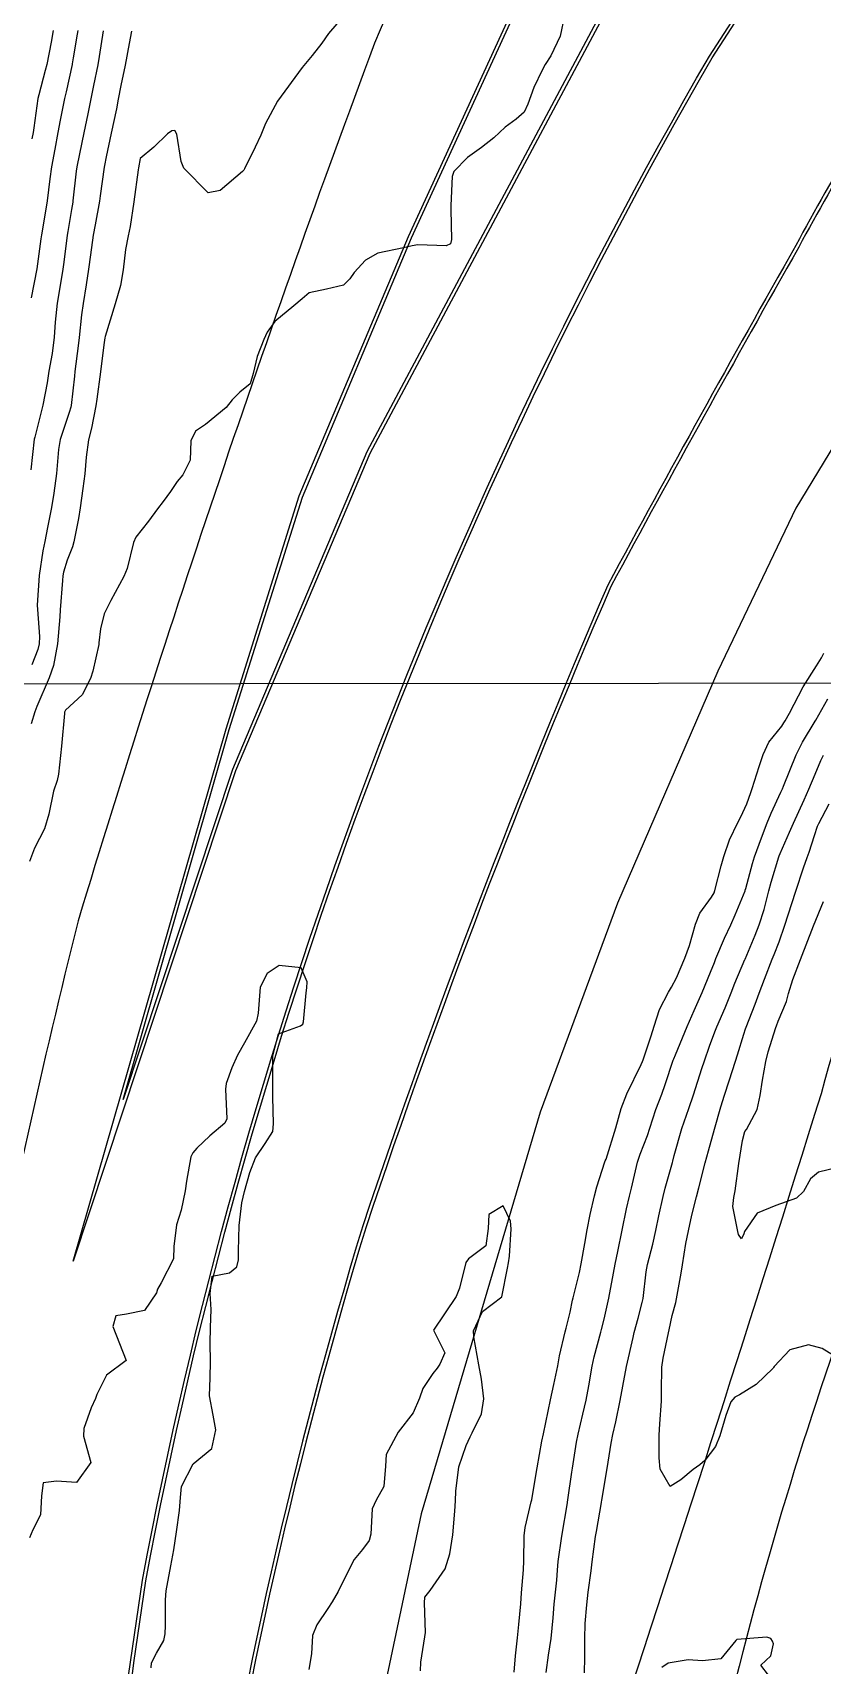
# Model space of a CAD drawing. Header units: metres. Extents: x 292545 to 299085, y 7450245 to 7463078.
# Drawn here: x 295638.5 to 295684.8, y 7459008.1 to 7459103.9 of the extents above; entities that cross this region are included whole.
import ezdxf

# ---------------------------------------------------------------- set-up
doc = ezdxf.new("R2010")
doc.units = ezdxf.units.M
doc.linetypes.add('CONTINUO', pattern=[0])
for name, color, linetype in [('Area Verde e Lazer', 94, 'Continuous'), ('Curvas de Nivel 1m', 11, 'Continuous'), ('Curvas de Nivel 5m', 15, 'Continuous'), ('TEXTO', 45, 'Continuous'), ('Vias Primárias', 230, 'Continuous')]:
    doc.layers.add(name, color=color, linetype=linetype)

msp = doc.modelspace()

# ---------------------------------------------------------------- linework, layer by layer
at = {"layer": 'Area Verde e Lazer', "elevation": 667.247}
msp.add_lwpolyline([(295768.301, 7459249.95, -0.357826), (295768.122, 7459246.211), (295757.218, 7459230.553), (295721.697, 7459179.276), (295709.043, 7459161.299), (295678.373, 7459117.308), (295658.092, 7459079.289), (295650.215, 7459060.645), (295643.817, 7459041.296), (295650.034, 7459062.991), (295654.324, 7459076.637), (295660.719, 7459091.849), (295697.441, 7459171.831), (295705.298, 7459185.682), (295718.222, 7459207.821, 0.12587), (295726.398, 7459236.47, 0.151991), (295720.141, 7459258.721, 0.173646), (295703.02, 7459275.858, 9.727857)], format="xyb", dxfattribs=at)
at = {"layer": 'Area Verde e Lazer'}
msp.add_lwpolyline([(295641.793, 7458910.885, -0.042121), (295640.042, 7458961.504, -0.024441), (295645.135, 7459013.05, -0.085164), (295678.356, 7459102.409), (295697.589, 7459132.131), (295717.572, 7459158.337, -0.01965), (295731.792, 7459174.041), (295741.73, 7459188.817, -0.208892), (295748, 7459189.905, -0.051783), (295749.599, 7459188.617, -0.005243), (295733.715, 7459165.627, 0.014527), (295709.377, 7459130.812, 0.012561), (295690.78, 7459103.304, 0.039951), (295683.255, 7459091.392, 0.005627), (295672.227, 7459071.476, 0.021212), (295657.864, 7459033.882, 0.036696), (295648.618, 7458992.948, 0.012102), (295646.339, 7458969.669, 0.027418), (295645.726, 7458936.571, 0.035555), (295650.16, 7458895.421, 0.04752)], format="xyb", dxfattribs=at)
at = {"layer": 'Curvas de Nivel 1m', "flags": 128}
for points, elevation in [([(295669.688, 7459104.902), (295669.438, 7459103.672), (295668.891, 7459102.521), (295668.559, 7459102.011), (295668.372, 7459101.685), (295667.896, 7459100.661), (295667.543, 7459099.693), (295667.328, 7459099.223), (295666.85, 7459098.807), (295666.22, 7459098.331), (295665.546, 7459097.719), (295664.827, 7459097.152), (295664.003, 7459096.556), (295663.206, 7459095.746), (295663.104, 7459095.452), (295663.034, 7459093.747), (295663.026, 7459093.502), (295663.058, 7459091.747), (295663.004, 7459091.504), (295662.759, 7459091.382), (295661.099, 7459091.427), (295660.759, 7459091.383), (295660.241, 7459091.261), (295658.754, 7459090.951), (295658.017, 7459090.541), (295657.359, 7459089.814), (295657.112, 7459089.442), (295656.732, 7459089.073), (295655.727, 7459088.831), (295654.725, 7459088.614), (295654.304, 7459088.262), (295653.824, 7459087.853), (295652.704, 7459086.939), (295652.266, 7459086.306), (295652.069, 7459085.876), (295651.672, 7459084.891), (295651.439, 7459083.882), (295651.262, 7459083.286), (295650.657, 7459082.8), (295650.204, 7459082.342), (295649.856, 7459081.902), (295648.633, 7459080.887), (295648.059, 7459080.496), (295647.786, 7459079.928), (295647.734, 7459078.806), (295647.305, 7459077.933), (295646.979, 7459077.555), (295646.588, 7459076.96), (295646.153, 7459076.371), (295645.824, 7459075.947), (295645.294, 7459075.225), (295644.556, 7459074.278), (295644.42, 7459073.962), (295644.05, 7459072.448), (295643.855, 7459071.97), (295643.097, 7459070.569), (295642.791, 7459069.987), (295642.699, 7459069.79), (295642.492, 7459068.908), (295642.392, 7459068.083), (295642.383, 7459067.991), (295642.027, 7459066.426), (295641.897, 7459065.996), (295641.408, 7459065.035), (295640.434, 7459064.131), (295640.377, 7459064.011), (295640.367, 7459063.946), (295640.19, 7459062.013), (295640.03, 7459060.374), (295639.943, 7459060.017), (295639.734, 7459059.377), (295639.446, 7459058.024), (295639.204, 7459057.173), (295638.605, 7459056.036), (295638.325, 7459055.26)], 664), ([(295639.704, 7459104.022), (295639.586, 7459103.333), (295639.329, 7459102.026), (295639.243, 7459101.663), (295638.865, 7459100.244), (295638.819, 7459100.031), (295638.576, 7459098.294), (295638.533, 7459098.035), (295638.454, 7459097.661)], 669), ([(295642.636, 7459103.993), (295642.401, 7459102.481), (295642.319, 7459101.996), (295642.081, 7459100.788), (295641.917, 7459099.999), (295641.735, 7459099.115), (295641.512, 7459098.003), (295641.393, 7459097.438), (295641.096, 7459096.007), (295641.055, 7459095.763), (295640.871, 7459094.009), (295640.859, 7459093.942), (295640.785, 7459093.514), (295640.559, 7459092.219), (295640.53, 7459092.012), (295640.336, 7459090.425), (295640.278, 7459090.015), (295640.051, 7459088.689), (295639.942, 7459088.018), (295639.822, 7459086.898), (295639.761, 7459086.019), (295639.644, 7459085.06), (295639.462, 7459084.022), (295639.355, 7459083.331), (295639.112, 7459082.025), (295638.624, 7459080.153), (295638.6, 7459080.04), (295638.407, 7459078.24)], 667), ([(295641.145, 7459104.008), (295641.109, 7459103.799), (295640.887, 7459102.402), (295640.832, 7459102.062), (295640.823, 7459102.011), (295640.464, 7459100.417), (295640.374, 7459100.015), (295640.112, 7459098.749), (295639.984, 7459098.018), (295639.798, 7459097.045), (295639.615, 7459096.022), (295639.519, 7459095.31), (295639.366, 7459094.024), (295639.287, 7459093.523), (295639.026, 7459092.027), (295638.991, 7459091.797), (295638.743, 7459090.03), (295638.416, 7459088.336)], 668), ([(295644.304, 7459103.969), (295644.165, 7459103.24), (295643.924, 7459101.974), (295643.685, 7459100.792), (295643.528, 7459099.98), (295643.419, 7459099.417), (295643.111, 7459097.986), (295642.819, 7459096.594), (295642.721, 7459096.084), (295642.705, 7459095.991), (295642.472, 7459094.317), (295642.42, 7459093.994), (295642.165, 7459092.603), (295642.062, 7459091.997), (295641.899, 7459090.851), (295641.781, 7459090), (295641.636, 7459089.095), (295641.463, 7459088.003), (295641.378, 7459087.331), (295641.236, 7459086.005), (295641.177, 7459085.516), (295640.988, 7459084.007), (295640.951, 7459083.725), (295640.769, 7459082.009), (295640.747, 7459081.904), (295640.639, 7459081.608), (295640.125, 7459080.017), (295640.017, 7459079.419), (295639.904, 7459078.02), (295639.749, 7459076.859), (295639.604, 7459076.025), (295639.384, 7459074.851), (295639.22, 7459074.03), (295639.098, 7459073.478), (295638.891, 7459072.034), (295638.773, 7459070.303), (295638.781, 7459070.036), (295638.902, 7459068.448), (295638.887, 7459068.034), (295638.815, 7459067.698), (295638.464, 7459066.798)], 666), ([(295666.731, 7459007.7), (295666.821, 7459008.656), (295666.934, 7459009.699), (295667.018, 7459010.481), (295667.121, 7459011.697), (295667.171, 7459012.344), (295667.287, 7459013.695), (295667.315, 7459014.221), (295667.334, 7459015.695), (295667.388, 7459016.174), (295667.744, 7459017.691), (295667.77, 7459017.805), (295667.891, 7459018.526), (295668.088, 7459019.687), (295668.368, 7459021.242), (295668.454, 7459021.682), (295668.598, 7459022.338), (295668.879, 7459023.676), (295669.065, 7459024.57), (295669.29, 7459025.667), (295669.407, 7459026.247), (295669.738, 7459027.663), (295669.793, 7459027.874), (295670.014, 7459028.811), (295670.162, 7459029.518), (295670.197, 7459029.658), (295670.566, 7459031.134), (295670.673, 7459031.654), (295670.878, 7459032.839), (295671.016, 7459033.651), (295671.191, 7459034.54), (295671.443, 7459035.647), (295671.577, 7459036.169), (295672.06, 7459037.641), (295672.077, 7459037.687), (295672.124, 7459037.796), (295672.704, 7459039.632), (295673.018, 7459040.769), (295673.338, 7459041.623), (295674.19, 7459043.341), (295674.273, 7459043.529), (295674.299, 7459043.609), (295674.779, 7459045.032), (295674.948, 7459045.603), (295675.26, 7459046.567), (295675.79, 7459047.595), (295675.962, 7459047.876), (295676.251, 7459048.432), (295676.745, 7459049.583), (295677.016, 7459050.325), (295677.372, 7459051.574), (295677.63, 7459052.232), (295678.307, 7459053.157), (295678.46, 7459053.41), (295678.511, 7459053.558), (295678.872, 7459055.01), (295679.024, 7459055.553), (295679.373, 7459056.524), (295679.858, 7459057.545), (295680.026, 7459057.884), (295680.374, 7459058.633), (295680.622, 7459059.296), (295680.694, 7459059.537), (295681.103, 7459060.826), (295681.343, 7459061.531), (295681.678, 7459062.263), (295682.428, 7459063.2), (295682.554, 7459063.395), (295682.628, 7459063.517), (295682.878, 7459063.954), (295683.692, 7459065.501), (295684.465, 7459066.73), (295684.754, 7459067.204), (295684.89, 7459067.486)], 664), ([(295670.855, 7459007.649), (295670.879, 7459008.546), (295670.886, 7459009.649), (295670.904, 7459010.547), (295670.998, 7459011.648), (295671.084, 7459012.384), (295671.249, 7459013.646), (295671.316, 7459014.17), (295671.517, 7459015.643), (295671.562, 7459015.947), (295671.861, 7459017.64), (295671.866, 7459017.658), (295671.884, 7459017.79), (295672.183, 7459019.636), (295672.434, 7459021.124), (295672.528, 7459021.631), (295672.692, 7459022.381), (295672.964, 7459023.625), (295673.119, 7459024.47), (295673.33, 7459025.62), (295673.711, 7459027.325), (295673.785, 7459027.613), (295674.011, 7459028.452), (295674.252, 7459029.376), (295674.294, 7459029.607), (295674.473, 7459031.179), (295674.553, 7459031.605), (295674.864, 7459032.803), (295675.043, 7459033.6), (295675.22, 7459034.46), (295675.476, 7459035.596), (295675.6, 7459036.095), (295676.025, 7459037.591), (295676.043, 7459037.672), (295676.127, 7459037.996), (295676.572, 7459039.584), (295676.976, 7459040.762), (295677.245, 7459041.574), (295677.735, 7459043.113), (295677.891, 7459043.565), (295678.201, 7459044.412), (295678.511, 7459045.256), (295678.626, 7459045.556), (295679.105, 7459046.676), (295679.463, 7459047.548), (295679.685, 7459048.11), (295680.263, 7459049.502), (295680.275, 7459049.527), (295680.878, 7459050.933), (295681.111, 7459051.532), (295681.392, 7459052.433), (295681.672, 7459053.526), (295681.806, 7459054.038), (295682.251, 7459055.521), (295682.27, 7459055.584), (295682.336, 7459055.726), (295682.892, 7459056.974), (295683.117, 7459057.509), (295683.744, 7459058.867), (295684.026, 7459059.495), (295684.392, 7459060.388), (295684.712, 7459061.175), (295684.87, 7459061.485)], 666), ([(295685.98, 7459025.96), (295684.795, 7459026.684), (295683.994, 7459026.889), (295682.897, 7459026.604), (295681.984, 7459025.623), (295681.945, 7459025.559), (295681.917, 7459025.521), (295680.926, 7459024.573), (295679.959, 7459023.967), (295679.683, 7459023.818), (295679.441, 7459023.548), (295679.151, 7459022.758), (295678.793, 7459021.557), (295678.55, 7459020.935), (295677.911, 7459020.103), (295677.632, 7459019.848), (295677.24, 7459019.577), (295676.513, 7459018.967), (295675.893, 7459018.592), (295675.299, 7459019.596), (295675.246, 7459020.263), (295675.246, 7459021.597), (295675.279, 7459022.257), (295675.37, 7459023.596), (295675.386, 7459024.171), (295675.406, 7459025.596), (295675.468, 7459026.115), (295675.789, 7459027.592), (295675.824, 7459027.772), (295676.013, 7459028.609), (295676.222, 7459029.387), (295676.265, 7459029.588), (295676.539, 7459031.092), (295676.609, 7459031.584), (295676.809, 7459032.839), (295676.96, 7459033.581), (295677.164, 7459034.497), (295677.425, 7459035.577), (295677.559, 7459036.117), (295677.934, 7459037.572), (295678.13, 7459038.279), (295678.487, 7459039.557), (295678.85, 7459040.865), (295679.071, 7459041.551), (295679.351, 7459042.379), (295679.713, 7459043.545), (295679.83, 7459043.91), (295680.209, 7459045.134), (295680.305, 7459045.446), (295680.337, 7459045.539), (295680.874, 7459046.893), (295681.113, 7459047.531), (295681.421, 7459048.359), (295681.875, 7459049.524), (295681.983, 7459049.806), (295682.273, 7459050.544), (295682.617, 7459051.515), (295683.026, 7459052.785), (295683.264, 7459053.506), (295683.707, 7459054.88), (295683.926, 7459055.496), (295684.033, 7459055.799), (295684.352, 7459056.79), (295684.528, 7459057.321), (295684.603, 7459057.488), (295685.219, 7459058.633)], 667), ([(295686.122, 7459037.39), (295684.575, 7459037.027), (295684.11, 7459036.635), (295683.709, 7459035.886), (295683.297, 7459035.502), (295682.088, 7459035.063), (295680.987, 7459034.628), (295680.243, 7459033.538), (295680.206, 7459033.405), (295680.069, 7459033.109), (295679.898, 7459033.369), (295679.859, 7459033.543), (295679.558, 7459035.018), (295679.624, 7459035.547), (295679.704, 7459035.941), (295679.903, 7459037.543), (295680.136, 7459038.895), (295680.273, 7459039.407), (295680.356, 7459039.538), (295680.981, 7459040.712), (295681.159, 7459041.53), (295681.291, 7459042.42), (295681.491, 7459043.527), (295681.627, 7459044.097), (295682.077, 7459045.521), (295682.112, 7459045.623), (295682.219, 7459045.896), (295682.701, 7459047.048), (295682.827, 7459047.511), (295683.075, 7459048.332), (295683.524, 7459049.501), (295684.283, 7459051.49), (295684.88, 7459052.909)], 668), ([(295645.45, 7459007.953), (295645.476, 7459008.244), (295645.776, 7459008.801), (295646.191, 7459009.54), (295646.283, 7459009.943), (295646.293, 7459010.437), (295646.291, 7459011.943), (295646.341, 7459012.465), (295646.612, 7459013.938), (295646.777, 7459014.861), (295646.933, 7459015.934), (295647.12, 7459017.176), (295647.17, 7459017.931), (295647.242, 7459018.581), (295647.913, 7459019.92), (295649.008, 7459020.823), (295649.251, 7459021.907), (295649.081, 7459022.769), (295648.883, 7459023.911), (295648.918, 7459024.961), (295648.938, 7459025.91), (295648.911, 7459026.993), (295648.934, 7459027.911), (295648.965, 7459028.965), (295648.914, 7459029.911), (295649.027, 7459030.921), (295650.041, 7459031.121), (295650.471, 7459031.469), (295650.573, 7459031.892), (295650.584, 7459032.418), (295650.61, 7459033.892), (295650.764, 7459035.219), (295650.922, 7459035.888), (295651.246, 7459037.015), (295651.566, 7459037.878), (295652.131, 7459038.705), (295652.582, 7459039.422), (295652.633, 7459039.865), (295652.582, 7459041.451), (295652.583, 7459041.866), (295652.598, 7459043.457), (295652.593, 7459043.866), (295652.918, 7459045.151), (295654.211, 7459045.61), (295654.348, 7459045.712), (295654.384, 7459045.848), (295654.545, 7459047.54), (295654.585, 7459047.845), (295654.592, 7459048.191), (295654.255, 7459049.024), (295652.958, 7459049.161), (295652.251, 7459048.688), (295651.854, 7459047.876), (295651.735, 7459046.363), (295651.629, 7459045.879), (295650.928, 7459044.617), (295650.525, 7459043.895), (295650.185, 7459043.154), (295649.856, 7459042.224), (295649.814, 7459041.904), (295649.9, 7459040.149), (295649.779, 7459039.904), (295648.897, 7459039.15), (295648.128, 7459038.432), (295647.888, 7459038.16), (295647.79, 7459037.923), (295647.536, 7459036.498), (295647.45, 7459035.927), (295647.217, 7459034.798), (295646.948, 7459033.931), (295646.79, 7459032.669), (295646.755, 7459031.939), (295646.039, 7459030.534), (295645.834, 7459030.153), (295645.758, 7459029.953), (295645.058, 7459028.919), (295644.014, 7459028.695), (295643.383, 7459028.605), (295643.206, 7459027.978), (295643.983, 7459025.97), (295642.842, 7459025.109), (295642.272, 7459023.987), (295642.194, 7459023.744), (295641.945, 7459023.205), (295641.502, 7459021.996), (295641.479, 7459021.547), (295641.913, 7459019.99), (295641.086, 7459018.811), (295639.896, 7459018.907), (295639.127, 7459018.795), (295639.026, 7459018.029), (295638.971, 7459016.93), (295638.508, 7459016.034), (295638.321, 7459015.573)], 663), ([(295661.243, 7459007.765), (295661.26, 7459008.276), (295661.506, 7459009.763), (295661.538, 7459010.02), (295661.482, 7459011.763), (295661.496, 7459012.083), (295661.82, 7459012.492), (295662.688, 7459013.747), (295662.965, 7459014.625), (295663.135, 7459015.741), (295663.267, 7459017.13), (295663.298, 7459017.739), (295663.321, 7459018.309), (295663.488, 7459019.736), (295663.926, 7459020.994), (295664.161, 7459021.496), (295664.273, 7459021.727), (295664.814, 7459022.851), (295664.953, 7459023.72), (295664.814, 7459024.878), (295664.675, 7459025.723), (295664.366, 7459027.359), (295664.355, 7459027.726), (295664.892, 7459028.843), (295666.023, 7459029.71), (295666.358, 7459031.396), (295666.416, 7459031.705), (295666.46, 7459032.107), (295666.561, 7459033.703), (295666.528, 7459034.154), (295666.093, 7459035.051), (295665.256, 7459034.548), (295665.216, 7459033.719), (295665.075, 7459032.708), (295664.055, 7459031.943), (295663.897, 7459031.732), (295663.543, 7459030.224), (295663.346, 7459029.74), (295662.003, 7459027.76), (295662.67, 7459026.43), (295662.388, 7459025.754), (295662.215, 7459025.521), (295661.975, 7459025.222), (295661.39, 7459024.337), (295661.184, 7459023.768), (295660.81, 7459022.906), (295659.933, 7459021.78), (295659.239, 7459020.467), (295659.195, 7459019.787), (295659.103, 7459018.579), (295658.643, 7459017.792), (295658.405, 7459017.267), (295658.33, 7459015.795), (295658.232, 7459015.422), (295657.849, 7459014.891), (295657.354, 7459014.293), (295657.101, 7459013.811), (295656.414, 7459012.417), (295656.063, 7459011.826), (295655.809, 7459011.422), (295655.163, 7459010.473), (295654.907, 7459009.839), (295654.856, 7459008.76), (295654.692, 7459007.841)], 663), ([(295681.656, 7459007.521), (295681.204, 7459008.093), (295681.78, 7459008.653), (295681.953, 7459009.356), (295681.892, 7459009.519), (295681.794, 7459009.668), (295681.564, 7459009.754), (295679.794, 7459009.607), (295679.732, 7459009.541), (295678.863, 7459008.468), (295677.775, 7459008.348), (295676.935, 7459008.419), (295675.772, 7459008.218), (295675.407, 7459007.957)], 666)]:
    msp.add_lwpolyline(points, dxfattribs=dict(at, elevation=elevation))
at = {"layer": 'Curvas de Nivel 5m', "elevation": 665, "flags": 128}
for points in [[(295656.333, 7459104.405), (295655.855, 7459103.83), (295655.469, 7459103.263), (295654.89, 7459102.552), (295654.3, 7459101.849), (295652.863, 7459099.87), (295652.168, 7459098.551), (295651.885, 7459097.879), (295651.548, 7459097.161), (295650.932, 7459095.889), (295650.888, 7459095.813), (295650.811, 7459095.736), (295649.508, 7459094.618), (295648.799, 7459094.49), (295647.361, 7459095.935), (295647.205, 7459096.322), (295646.968, 7459097.938), (295646.836, 7459098.139), (295646.657, 7459098.12), (295646.413, 7459097.944), (295645.619, 7459097.158), (295644.818, 7459096.505), (295644.709, 7459095.962), (295644.694, 7459095.844), (295644.448, 7459093.965), (295644.224, 7459092.515), (295644.11, 7459091.97), (295643.948, 7459091.165), (295643.816, 7459089.974), (295643.659, 7459089.046), (295643.343, 7459087.981), (295642.754, 7459086.049), (295642.738, 7459085.989), (295642.69, 7459085.713), (295642.502, 7459084.164), (295642.479, 7459083.992), (295642.267, 7459082.375), (295642.213, 7459081.994), (295641.948, 7459080.678), (295641.788, 7459079.998), (295641.637, 7459078.975), (295641.556, 7459078), (295641.452, 7459077.14), (295641.29, 7459076.003), (295641.192, 7459075.378), (295640.917, 7459074.006), (295640.835, 7459073.721), (295640.537, 7459072.94), (295640.311, 7459072.228), (295640.273, 7459072.014), (295640.248, 7459071.742), (295640.122, 7459070.016), (295640.101, 7459069.618), (295639.955, 7459068.018), (295639.727, 7459066.758), (295639.482, 7459066.025), (295638.756, 7459064.355), (295638.636, 7459064.037), (295638.426, 7459063.323)], [(295668.61, 7459007.677), (295668.762, 7459008.691), (295668.903, 7459009.673), (295669.017, 7459010.884), (295669.086, 7459011.671), (295669.244, 7459013.086), (295669.287, 7459013.668), (295669.328, 7459014.181), (295669.53, 7459015.665), (295669.858, 7459017.635), (295669.86, 7459017.66), (295669.884, 7459017.802), (295670.129, 7459019.43), (295670.165, 7459019.657), (295670.403, 7459021.178), (295670.492, 7459021.654), (295670.763, 7459022.834), (295670.953, 7459023.65), (295671.123, 7459024.491), (295671.321, 7459025.647), (295671.436, 7459026.198), (295671.817, 7459027.642), (295671.855, 7459027.791), (295672.011, 7459028.404), (295672.299, 7459029.636), (295672.567, 7459031.111), (295672.659, 7459031.631), (295672.813, 7459032.381), (295673.068, 7459033.625), (295673.331, 7459034.867), (295673.511, 7459035.619), (295673.623, 7459036.094), (295673.974, 7459037.612), (295674.128, 7459038.092), (295674.56, 7459039.184), (295674.696, 7459039.604), (295675.055, 7459040.706), (295675.389, 7459041.598), (295675.599, 7459042.176), (295676.07, 7459043.591), (295676.103, 7459043.682), (295676.196, 7459043.915), (295676.881, 7459045.58), (295677.29, 7459046.511), (295677.765, 7459047.567), (295678.255, 7459048.753), (295678.482, 7459049.337), (295678.569, 7459049.557), (295679.067, 7459050.76), (295679.437, 7459051.548), (295679.705, 7459052.133), (295680.275, 7459053.54), (295680.284, 7459053.57), (295680.314, 7459053.667), (295680.719, 7459055.147), (295680.838, 7459055.535), (295681.244, 7459056.637), (295681.58, 7459057.528), (295681.802, 7459058.092), (295682.381, 7459059.324), (295682.473, 7459059.519), (295682.533, 7459059.666), (295683.278, 7459061.507), (295683.65, 7459062.266), (295684.396, 7459063.491), (295684.434, 7459063.556), (295685.139, 7459064.79)]]:
    msp.add_lwpolyline(points, dxfattribs=at)
at = {"layer": 'TEXTO', "linetype": 'CONTINUO'}
msp.add_polyline3d([(295797.821, 7459065.793, 0), (295577.084, 7459065.617, 0)], dxfattribs=at)
at = {"layer": 'Vias Primárias'}
for points, elevation in [([(295768.461, 7459250.069, -0.356673), (295768.279, 7459246.086), (295757.382, 7459230.439), (295721.861, 7459179.162), (295709.207, 7459161.184), (295678.544, 7459117.203), (295658.273, 7459079.202), (295650.402, 7459060.575), (295640.886, 7459031.796), (295649.843, 7459063.048), (295654.136, 7459076.706), (295660.536, 7459091.93), (295697.263, 7459171.922), (295705.125, 7459185.781), (295718.049, 7459207.921, 0.12587), (295726.198, 7459236.476, 0.15208), (295719.966, 7459258.624, 0.173743), (295702.934, 7459275.678, 0.173743)], 667.247), ([(295698.707, 7459269.767, -0.211701), (295708.487, 7459264.079, -0.105169), (295719.283, 7459247.456, -0.097178), (295718.067, 7459224.394, -0.059228), (295702.82, 7459192.989, 0.025153), (295680.68, 7459152.258, 0.010012), (295658.553, 7459103.27, 0.015837), (295641.17, 7459051.769, 0.026248), (295631.332, 7459001.302, 0.017837), (295629.035, 7458974.927, -0.022306), (295630.018, 7459029.309, -0.025565), (295630.346, 7459093.056, -0.011811), (295629.994, 7459124.405, 0.054579), (295626.127, 7459149.516, 3.124352)], 691.65), ([(295772.186, 7459161.504, -0.027501), (295766.052, 7459151.776), (295756.993, 7459145.182), (295733.207, 7459104.988), (295727.356, 7459105.664, 0.122473), (295724.871, 7459105.342), (295703.732, 7459098.084, 0.07084), (295694.553, 7459093.395, 0.146442), (295691.322, 7459089.287), (295683.252, 7459075.982), (295678.672, 7459066.427), (295672.789, 7459052.818), (295668.255, 7459040.54), (295661.277, 7459016.984), (295657.429, 7458998.729), (295654.535, 7458975.279, 0.055035), (295653.984, 7458932.304, 0.018146), (295658.395, 7458899.44, 0.030501)], 684.803), ([(295660.202, 7458904.21, -0.055521), (295659.9, 7458928.467, -0.048632), (295662.808, 7458960.244, -0.022209), (295672.427, 7459003.144, 0.003722), (295684.754, 7459041.639, -0.11965), (295697.588, 7459065.657, -0.143267), (295732.25, 7459088.669, -0.051), (295760.515, 7459090.175), (295778.644, 7459085.606, -0.033538), (295828.183, 7459062.819)], 684.803)]:
    msp.add_lwpolyline(points, format="xyb", dxfattribs=dict(at, elevation=elevation))
for points in [[(295641.594, 7458910.861, -0.042121), (295639.842, 7458961.514, -0.024443), (295644.938, 7459013.083, -0.085171), (295678.185, 7459102.514), (295697.425, 7459132.246), (295717.416, 7459158.462, -0.019638), (295731.636, 7459174.168), (295741.586, 7459188.961, -0.211266), (295748.081, 7459190.091, -0.05672), (295749.856, 7459188.641, -0.005275), (295733.877, 7459165.509, 0.014529), (295709.542, 7459130.699, 0.012565), (295690.945, 7459103.189, 0.039981), (295683.43, 7459091.296, 0.005626), (295672.408, 7459071.389, 0.021206), (295658.054, 7459033.821, 0.036691), (295648.816, 7458992.921, 0.0121), (295646.539, 7458969.655, 0.027418), (295645.925, 7458936.579, 0.035555), (295650.357, 7458895.457, 0.04752)], [(295915.692, 7459017.221), (295885.418, 7459048.763), (295863.422, 7459072.469), (295854.879, 7459081.57, 0.514778), (295847.599, 7459080.59, 0.002447), (295841.711, 7459069.316, 0.012923), (295828.624, 7459042.265, 0.047177), (295814.995, 7459002.535, 0.008579), (295813.423, 7458995.474, 0.323831), (295831.01, 7458970.901, 0.388805), (295863.438, 7458982.14, 0.267289), (295870.486, 7459019.112, 0.166509), (295848.016, 7459043.826, 0.060777), (295811.541, 7459065.401, 0.051058), (295762.476, 7459083.389, 0.253673), (295703.77, 7459064.407, 0.058735), (295695.577, 7459051.173, 0.058735), (295677.988, 7458999.762, 0.026597), (295666.998, 7458947.351, 0.079265), (295671.858, 7458864.703, 0.066494), (295689.175, 7458812.747, 0.011369), (295725.019, 7458733.412, 0.017268), (295742.709, 7458695.463, 0.091894)]]:
    msp.add_lwpolyline(points, format="xyb", dxfattribs=at)

doc.saveas('drawing.dxf')
